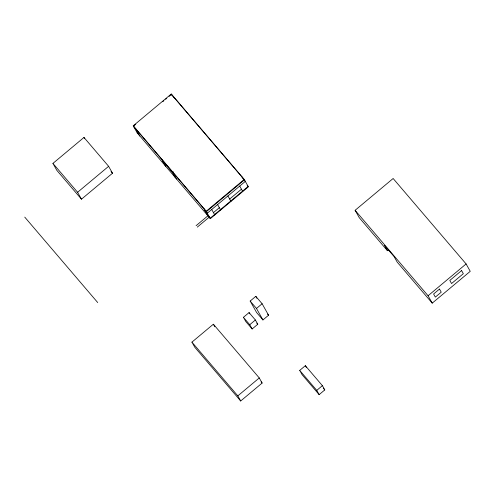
<?xml version="1.0" encoding="UTF-8"?>
<svg xmlns="http://www.w3.org/2000/svg" width="495" height="495" viewBox="0 0 495 495"><rect width="100%" height="100%" fill="white"/><g stroke="black" fill="none" stroke-linecap="round" stroke-linejoin="round"><path stroke-width="0.74" d="M52.934 163.406L83.971 137.443L108.628 166.314L112.507 173.231L81.471 199.194L56.814 170.323L52.934 163.406L77.591 192.277L81.471 199.194M137.375 133.198L133.229 125.817L171.251 94.013L244.227 179.456L248.366 186.844L210.344 218.648L137.158 132.809M135.791 124.245L133.446 126.2L206.421 211.65L244.443 179.846L171.474 94.397L169.129 96.358M162.694 101.741L163.87 100.757M165.621 99.291L166.79 98.313M77.591 192.277L108.628 166.314M173.151 171.449L172.266 172.192L162.533 160.795M210.344 218.648L206.198 211.26L244.227 179.456M196.076 225.695L208.395 215.393M213.456 212.615L219.353 207.683M229.668 199.052L241.461 189.195M197.295 227.118L209.614 216.816M210.128 218.258L248.15 186.454L247.154 185.285M191.924 342.138L213.37 324.2L259.269 377.945L262.133 383.05L240.688 400.987L194.789 347.243L191.924 342.138L237.823 395.882L240.688 400.987M387.474 250.724L359.259 217.689L355.113 210.301L393.135 178.497L466.104 263.946L470.25 271.328L432.228 303.132L397.2 262.121L394.15 256.676L384.417 245.285L387.474 250.724L388.581 249.796M250.167 301.059L255.804 296.344L262.121 303.744L268.568 315.228L262.932 319.943L256.614 312.543L250.167 301.059L256.484 308.459L262.932 319.943M243.429 317.307L249.065 312.593L255.383 319.993L257.777 324.256L252.141 328.971L245.823 321.571L243.429 317.307L249.746 324.708L252.141 328.971M256.484 308.459L262.121 303.744M249.746 324.708L255.383 319.993M237.823 395.882L259.269 377.945M299.71 370.409L305.341 365.694L322.387 385.654L324.782 389.924L319.145 394.633L302.099 374.672L299.71 370.409L316.757 390.369L319.145 394.633M432.228 303.132L428.082 295.75L466.104 263.946M316.757 390.369L322.387 385.654M355.113 210.301L428.082 295.75M243.367 179.122L245.316 181.399L207.294 213.203L204.862 210.356M133.229 125.817L206.198 211.26M267.597 314.09L268.568 315.228M323.278 388.16L324.782 389.924M256.806 323.117L257.777 324.256M111.029 171.499L112.507 173.231M261.137 381.88L262.133 383.05M24.75 217.119L97.719 302.569M242.012 176.993L242.723 178.268M239.716 186.083L242.767 191.528M173.906 97.249L174.617 98.517M171.251 94.013L172.384 96.024M227.923 195.946L230.979 201.385M217.608 204.577L220.665 210.016M305.341 365.694L306.368 367.525M211.712 209.503L214.768 214.948M255.804 296.344L256.874 298.262M203.99 208.803L207.912 215.795M172.606 172.056L176.536 179.054M171.394 170.633L175.317 177.631M249.065 312.593L249.746 313.811M161.661 159.242L165.59 166.24M135.884 129.053L139.807 136.045M213.729 324.838L214.799 326.75M83.971 137.443L84.676 138.699M439.492 289.061L433.595 293.993L435.34 297.105L441.237 292.174L439.492 289.061M461.594 270.573L449.807 280.436L451.551 283.542L463.339 273.679L461.594 270.573"/></g></svg>
